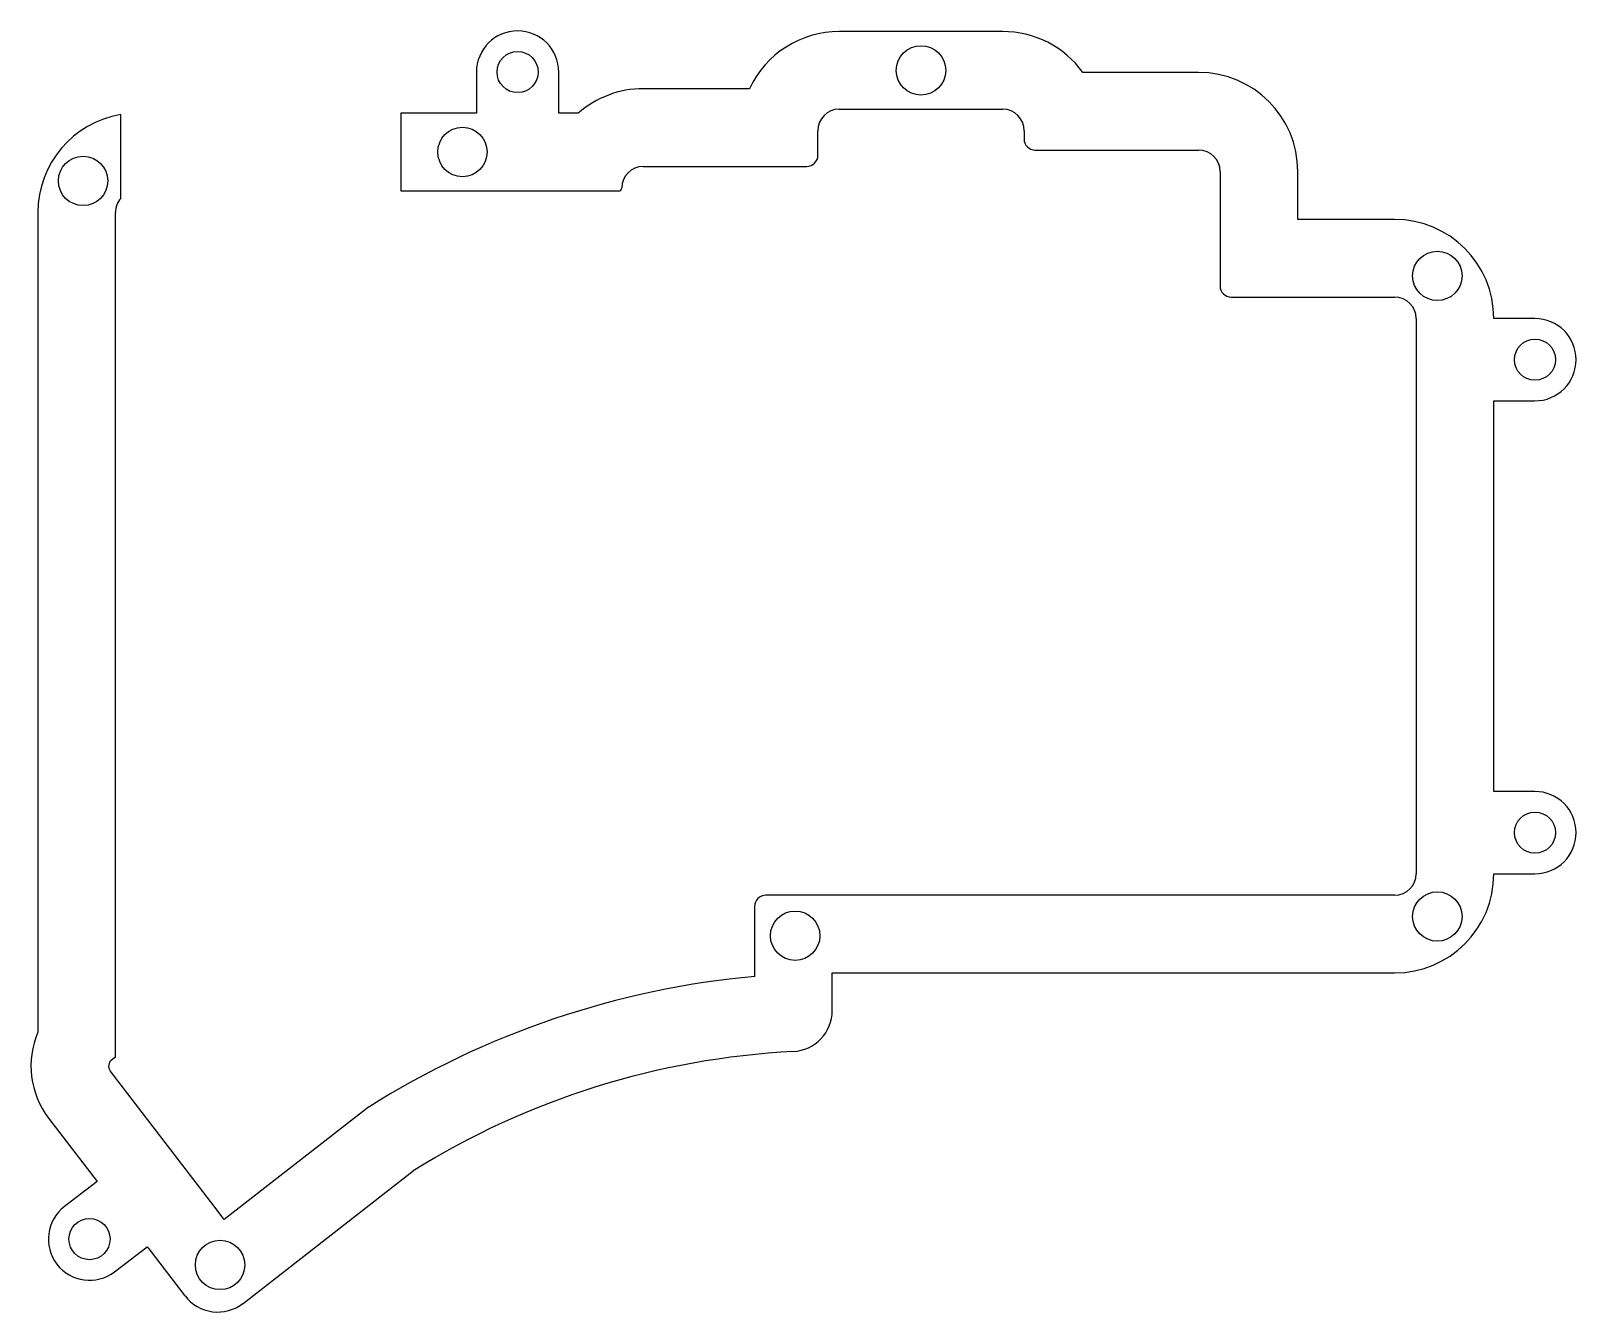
# Model space of a CAD drawing. Header units: millimetres. Extents: x 18 to 168, y -119 to 6.
import ezdxf

# ---------------------------------------------------------------- set-up
doc = ezdxf.new("R2010")
doc.units = ezdxf.units.MM
doc.layers.get('0').update_dxf_attribs({"linetype": 'CONTINUOUS'})

msp = doc.modelspace()

# ---------------------------------------------------------------- linework, layer by layer
for p, q in [((112.31, 5.77), (96.43, 5.77)), ((61.16, 1.83), (61.16, -2.17)), ((69.16, -2.17), (69.16, 1.83)), ((131.36, 1.8), (120.1, 1.8)), ((87.7, 0.21), (77.38, 0.21)), ((26.58, -10.45), (26.58, -2.3)), ((61.16, -2.17), (53.8, -2.17)), ((53.8, -2.17), (53.8, -9.72)), ((71.04, -2.17), (69.16, -2.17)), ((96.43, -1.78), (112.31, -1.78)), ((94.35, -6.25), (94.35, -3.87)), ((114.4, -3.87), (114.4, -4.66)), ((115.48, -5.75), (131.36, -5.75)), ((77.38, -7.34), (93.26, -7.34)), ((133.45, -7.84), (133.45, -18.95)), ((141, -12.49), (141, -7.84)), ((53.8, -9.72), (59.8, -9.72)), ((59.8, -9.72), (75, -9.72)), ((18.53, -11.81), (18.53, -91.5)), ((26.08, -93.9), (26.08, -11.81)), ((150.41, -12.49), (141, -12.49)), ((134.53, -20.04), (150.41, -20.04)), ((152.5, -22.13), (152.5, -76.1)), ((164.05, -22.13), (160.05, -22.13)), ((160.05, -68.1), (160.05, -30.13)), ((160.05, -30.13), (164.05, -30.13)), ((164.05, -68.1), (160.05, -68.1)), ((160.05, -76.1), (164.05, -76.1)), ((88.2, -79.28), (88.2, -86.08)), ((150.41, -78.19), (89.29, -78.19)), ((95.75, -89.38), (95.75, -85.74)), ((95.75, -85.74), (150.41, -85.74)), ((25.7, -94.2), (26.08, -93.9)), ((35.3, -107.95), (25.56, -95.25)), ((50.68, -98.77), (36.65, -109.7)), ((19.58, -99.86), (24.29, -106)), ((38.47, -117.86), (55.02, -104.96)), ((24.29, -106), (21.12, -108.44)), ((35.54, -108.25), (35.3, -107.95)), ((36.65, -109.7), (35.54, -108.25)), ((25.99, -114.78), (29.16, -112.35)), ((29.16, -112.35), (29.32, -112.56)), ((29.32, -112.56), (29.55, -112.86)), ((29.55, -112.86), (32.83, -117.14))]:
    msp.add_line(p, q)
for centre, radius in [((65.16, 1.83), 2), ((104.37, 1.99), 2.4), ((59.8, -5.94), 2.4), ((22.93, -8.75), 2.4), ((154.56, -17.98), 2.4), ((164.05, -26.13), 2), ((164.05, -72.1), 2), ((154.56, -80.25), 2.4), ((92.14, -82.12), 2.4), ((23.55, -111.61), 2), ((36.24, -114.12), 2.4)]:
    msp.add_circle(centre, radius)
for centre, radius, start, end in [((65.16, 1.83), 4, 0, 180), ((96.43, -3.87), 9.64, 90, 154.9541), ((112.31, -3.87), 9.64, 36.0198, 90), ((131.36, -7.84), 9.64, 0, 90), ((77.38, -9.43), 9.64, 90, 131.1428), ((28.17, -11.81), 9.64, 99.481, 180), ((96.43, -3.87), 2.09, 90, 180), ((112.31, -3.87), 2.09, 0, 90), ((115.48, -4.66), 1.09, 180, 270), ((131.36, -7.84), 2.09, 0, 90), ((77.38, -9.43), 2.09, 90, 180), ((93.26, -6.25), 1.09, -90, 0), ((28.17, -11.81), 2.09, 139.5064, 180), ((75, -9.43), 0.294, -90, 0), ((150.41, -22.13), 9.64, 0, 90), ((134.53, -18.95), 1.09, 180, 270), ((150.41, -22.13), 2.09, 0, 90), ((164.05, -26.13), 4, -90, 90), ((164.05, -72.1), 4, -90, 90), ((150.41, -76.1), 9.64, -90, 0), ((150.41, -76.1), 2.09, -90, 0), ((89.29, -79.28), 1.09, 90, 180), ((95.9, -170.63), 84.9, 95.1991, 122.1765), ((91.75, -89.38), 4, 272.9194, 360), ((26.16, -94.79), 8.3, 156.64, 217.5612), ((26.16, -94.79), 0.753, 127.4932, 217.3806), ((95.9, -170.63), 77.35, 92.9194, 121.902), ((23.55, -111.61), 4, 127.4993, 307.4993), ((36.01, -114.7), 4, 217.4589, 307.9284)]:
    msp.add_arc(centre, radius, start, end)

doc.saveas('drawing.dxf')
